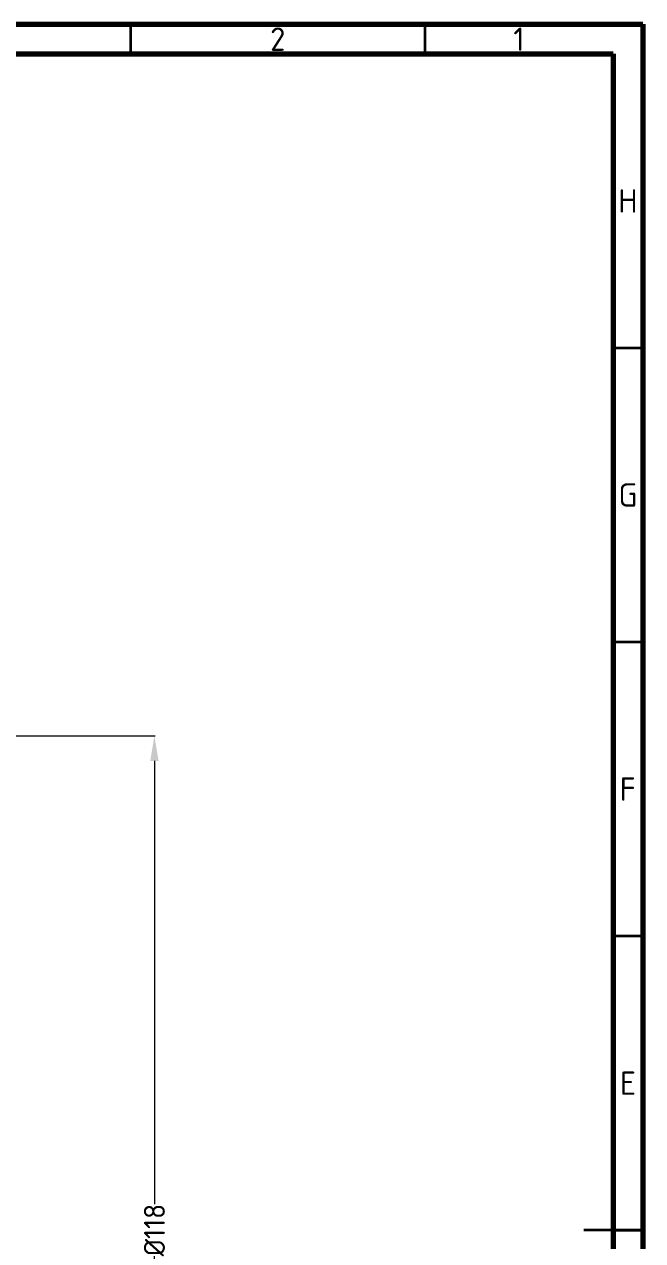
# Model space of a CAD drawing. Header units: inches. Extents: x 975 to 1816, y 133 to 420.
# Drawn here: x 1303.3 to 1376.9, y 275.2 to 419.9 of the extents above; entities that cross this region are included whole.
import ezdxf

# ---------------------------------------------------------------- set-up
doc = ezdxf.new("R2010")
doc.units = ezdxf.units.IN
doc.header["$MEASUREMENT"] = 0
doc.linetypes.add('CENTER', pattern=[2, 1.25, -0.25, 0.25, -0.25])
doc.layers.get('0').update_dxf_attribs({"lineweight": 30})
doc.layers.add('Center', color=1, linetype='CENTER', lineweight=18)
doc.styles.add('TCVN', font='tcvn+7284-2003r.ttf', dxfattribs={"height": 2.5})
doc.dimstyles.new('TCVN', dxfattribs={"dimtxt": 2.5, "dimasz": 3, "dimexe": 0.1, "dimexo": 0.0625, "dimgap": 0.09, "dimtad": 0, "dimtoh": 1, "dimdec": 0, "dimzin": 0, "dimdsep": 46, "dimtxsty": 'TCVN', "dimcen": 0.09, "dimclrd": 2, "dimclre": 2, "dimclrt": 1, "dimadec": 0, "dimazin": 0, "dimtfac": 1, "dimtdec": 0, "dimtofl": 0, "dimtmove": 0, "dimatfit": 3, "dimfxl": 1, "dimtolj": 1, "dimtzin": 0, "dimlwd": 18, "dimlwe": 18, "dimarcsym": 0})

# ---------------------------------------------------------------- blocks, each defined once
blk = doc.blocks.new('*D19')
at = {"layer": 'Center', "color": 2, "linetype": 'Continuous', "lineweight": 18, "transparency": 16777216}
for p, q in [((1288.3, 335.26), (1318.9, 335.26)), ((1318.8, 332.26), (1318.8, 279.52)), ((1318.8, 220.59), (1318.8, 273.34)), ((1288.3, 217.59), (1318.9, 217.59))]:
    blk.add_line(p, q, dxfattribs=at)
at = {"layer": 'Center', "color": 2, "transparency": 16777216}
for points in [[(1318.3, 332.26), (1319.3, 332.26), (1318.8, 335.26)], [(1318.3, 220.59), (1319.3, 220.59), (1318.8, 217.59)]]:
    blk.add_solid(points, dxfattribs=at)
at = {"layer": 'Defpoints', "color": 0, "transparency": 16777216}
for p in [(1288.24, 335.26), (1288.24, 217.59), (1318.8, 217.59)]:
    blk.add_point(p, dxfattribs=at)
at = {"layer": 'Center', "color": 1, "transparency": 16777216, "insert": (1318.8, 276.43), "char_height": 2.5, "attachment_point": 5, "rotation": 90, "style": 'TCVN'}
blk.add_mtext('\\A1;{\\fTCVN 7284|b0|i0|c163|p34;%%C118}', dxfattribs=at)

msp = doc.modelspace()

# ---------------------------------------------------------------- linework, layer by layer
at = {"color": 7, "linetype": 'Continuous', "lineweight": 70}
for p, q in [((975.11, 419.93), (1376.91, 419.93)), ((1376.91, 419.93), (1376.91, 132.93)), ((978.61, 416.43), (1373.41, 416.43)), ((1373.41, 416.43), (1373.41, 136.43))]:
    msp.add_line(p, q, dxfattribs=at)
at = {"color": 7, "linetype": 'Continuous', "lineweight": 35}
for p, q in [((1316.01, 416.43), (1316.01, 419.93)), ((1351.01, 416.43), (1351.01, 419.93)), ((1373.41, 381.43), (1376.91, 381.43)), ((1373.41, 346.43), (1376.91, 346.43)), ((1373.41, 311.43), (1376.91, 311.43)), ((1376.91, 276.43), (1369.91, 276.43)), ((1373.41, 276.43), (1376.91, 276.43))]:
    msp.add_line(p, q, dxfattribs=at)

# ---------------------------------------------------------------- texts
at = {"color": 7, "linetype": 'Continuous', "lineweight": 0, "char_height": 2.78, "attachment_point": 2, "style": 'TCVN'}
for s, insert in [('2', (1333.48, 419.55)), ('1', (1362.18, 419.55)), ('H', (1375.15, 400.3)), ('G', (1375.15, 365.3)), ('F', (1375.13, 330.3)), ('E', (1375.16, 295.3))]:
    msp.add_mtext(s, dxfattribs=dict(at, insert=insert))

# ---------------------------------------------------------------- dimensions: what is measured, and where the dimension line sits
at = {"layer": 'Center'}
dim = msp.add_linear_dim(base=(1318.8, 217.59), p1=(1288.24, 335.26), p2=(1288.24, 217.59), angle=90, text='{\\fTCVN 7284|b0|i0|c163|p34;%%C118}', dimstyle='TCVN', dxfattribs=at)
dim.commit()
dim.dimension.update_dxf_attribs({"geometry": '*D19', "text_midpoint": (1318.8, 276.43)})

doc.saveas('drawing.dxf')
